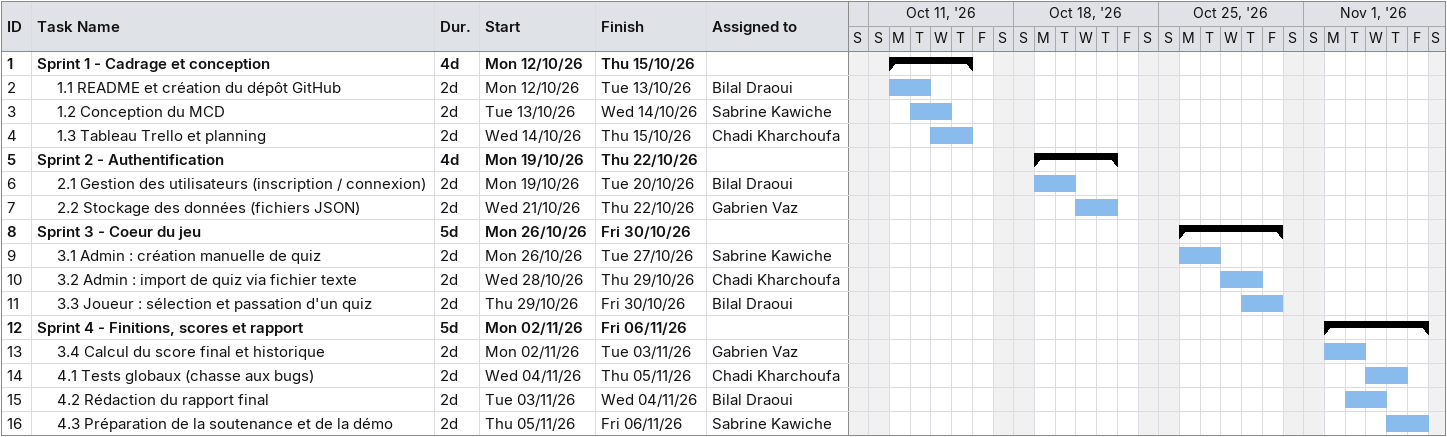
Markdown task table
| ID | Level | Task | Duration | Start | Finish | Resources |
|---|---|---|---|---|---|---|
| 1 | 1 | **Sprint 1 - Cadrage et conception** | 4d | 2026-10-12 | 2026-10-15 |  |
| 2 | 2 | 1.1 README et création du dépôt GitHub | 2d | 2026-10-12 | 2026-10-13 | Bilal Draoui |
| 3 | 2 | 1.2 Conception du MCD | 2d | 2026-10-13 | 2026-10-14 | Sabrine Kawiche |
| 4 | 2 | 1.3 Tableau Trello et planning | 2d | 2026-10-14 | 2026-10-15 | Chadi Kharchoufa |
| 5 | 1 | **Sprint 2 - Authentification** | 4d | 2026-10-19 | 2026-10-22 |  |
| 6 | 2 | 2.1 Gestion des utilisateurs (inscription / connexion) | 2d | 2026-10-19 | 2026-10-20 | Bilal Draoui |
| 7 | 2 | 2.2 Stockage des données (fichiers JSON) | 2d | 2026-10-21 | 2026-10-22 | Gabrien Vaz |
| 8 | 1 | **Sprint 3 - Coeur du jeu** | 5d | 2026-10-26 | 2026-10-30 |  |
| 9 | 2 | 3.1 Admin : création manuelle de quiz | 2d | 2026-10-26 | 2026-10-27 | Sabrine Kawiche |
| 10 | 2 | 3.2 Admin : import de quiz via fichier texte | 2d | 2026-10-28 | 2026-10-29 | Chadi Kharchoufa |
| 11 | 2 | 3.3 Joueur : sélection et passation d'un quiz | 2d | 2026-10-29 | 2026-10-30 | Bilal Draoui |
| 12 | 1 | **Sprint 4 - Finitions, scores et rapport** | 5d | 2026-11-02 | 2026-11-06 |  |
| 13 | 2 | 3.4 Calcul du score final et historique | 2d | 2026-11-02 | 2026-11-03 | Gabrien Vaz |
| 14 | 2 | 4.1 Tests globaux (chasse aux bugs) | 2d | 2026-11-04 | 2026-11-05 | Chadi Kharchoufa |
| 15 | 2 | 4.2 Rédaction du rapport final | 2d | 2026-11-03 | 2026-11-04 | Bilal Draoui |
| 16 | 2 | 4.3 Préparation de la soutenance et de la démo | 2d | 2026-11-05 | 2026-11-06 | Sabrine Kawiche |
